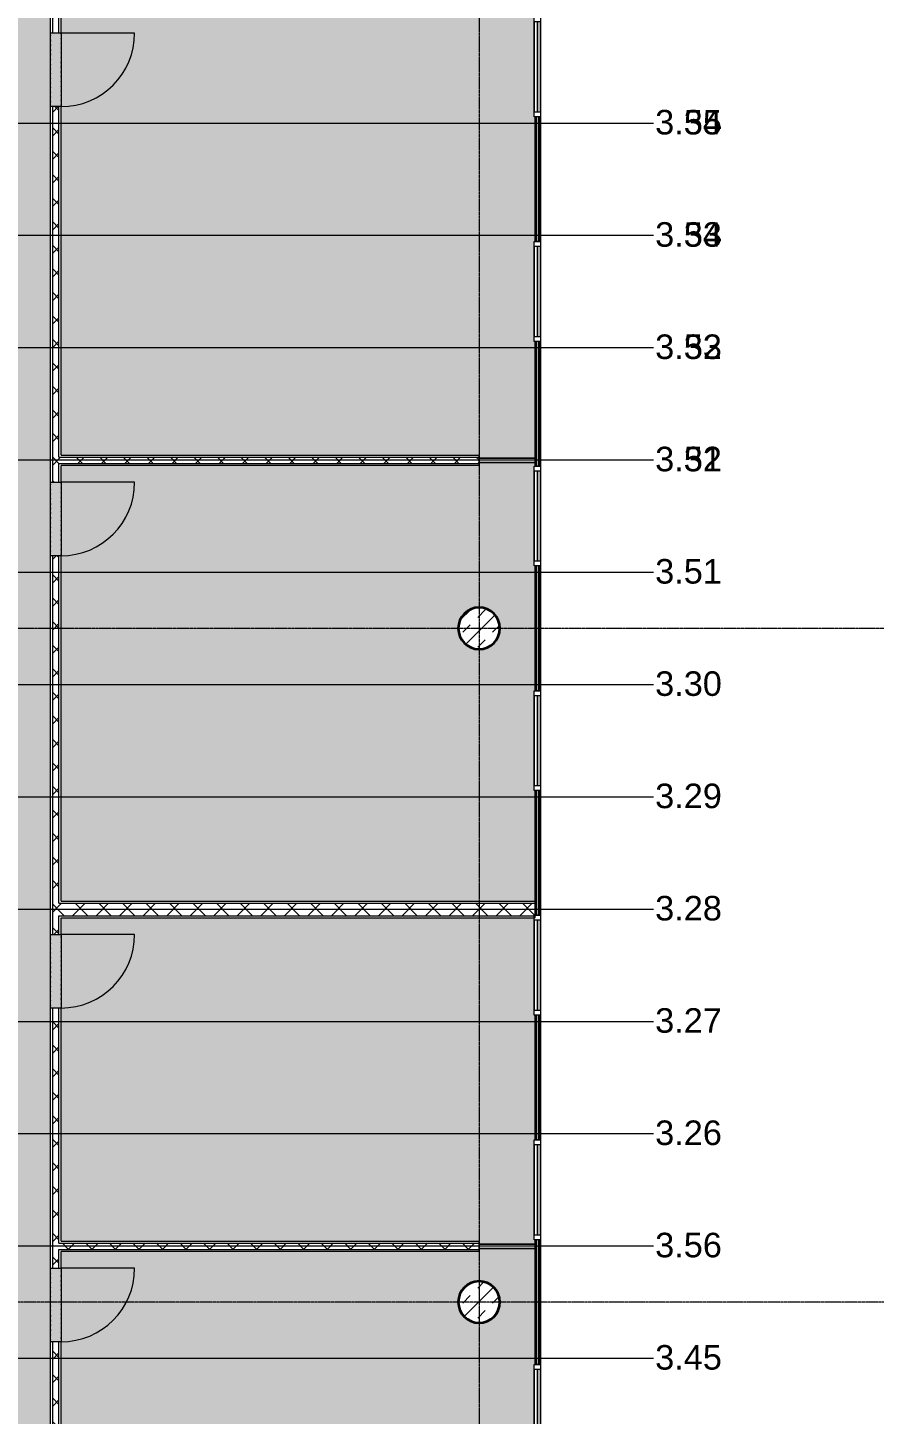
# Model space of a CAD drawing. Header units: millimetres. Extents: x -309577 to 26510, y -302335 to 26695.
# Drawn here: x -288564 to -278389, y -265452 to -248782 of the extents above; entities that cross this region are included whole.
import ezdxf

# ---------------------------------------------------------------- set-up
doc = ezdxf.new("R2010")
doc.units = ezdxf.units.MM
doc.linetypes.add('Rasterlinie', pattern=[22.225, 12.7, -3.175, 3.175, -3.175])
doc.linetypes.add('Über Schnittebene 1', pattern=[1, 0, -1])
for name, color, linetype, lineweight in [('A-DOOR', 1, 'Continuous', 9), ('A-FLOR-OTLN', 6, 'Continuous', 9), ('A-FLOR-PATT', 8, 'Continuous', 9), ('A-GLAZ', 6, 'Continuous', 9), ('A-GLAZ-FRAM', 6, 'Continuous', 9), ('A-GLAZ-GLAS', 6, 'Continuous', 9), ('A-WALL', 2, 'Continuous', 9), ('A-WALL-PATT', 2, 'Continuous', 35), ('S-COLS', 6, 'Continuous', 9), ('S-GRID', 1, 'Continuous', 9)]:
    doc.layers.add(name, color=color, linetype=linetype, lineweight=lineweight)
pattern_1 = [(180, (0, 0), (-6e-14, -500), [])]
pattern_2 = [(270, (-289168.69, -258096.74), (100, 6e-15), []), (0, (-289168.69, -258096.74), (200, 200), [100, -700]), (0, (-289068.69, -258496.74), (200, 200), [100, -700])]
pattern_3 = [(45, (0, 0), (-141.42136, 141.42136), []), (135, (0, 0), (-141.42136, -141.42136), [])]

# ---------------------------------------------------------------- blocks, each defined once
blk = doc.blocks.new('STB Stütze - rund - STB d_50-257592-Ebene 2')
at = {"layer": 'S-COLS'}
for start, end in [(0, 180), (180, 360)]:
    blk.add_arc((0, 0), 250, start, end, dxfattribs=at)
blk = doc.blocks.new('Drehflügel 1-flg - Stahlzarge1 - 88_5 x 2_26 2-250429-Ebene 2')
at = {"layer": 'A-DOOR'}
blk.add_line((442, -962), (442, -77), dxfattribs=at)
blk.add_arc((442, -77), 885, 180, 270, dxfattribs=at)
blk = doc.blocks.new('Systemelement - Metallpanel-250483-Ebene 2')
at = {"layer": 'A-GLAZ'}
h = blk.add_hatch(dxfattribs=at)
h.set_pattern_fill('FP_3', color=256, style=0, pattern_type=2)
h.set_pattern_definition(pattern_1)
h.paths.add_polyline_path([(750, -15), (-750, -15), (-750, -25), (750, -25)], flags=0)
h.paths.add_polyline_path([(750, 15), (750, 25), (-750, 25), (-750, 15), (208, 15)], flags=0)
for p, q in [((-750, 25), (750, 25)), ((-695, -25), (-750, -25)), ((750, -25), (-645, -25))]:
    blk.add_line(p, q, dxfattribs=at)
blk = doc.blocks.new('Systemelement - Metallpanel-V8-Ebene 2')
at = {"layer": 'A-GLAZ'}
h = blk.add_hatch(dxfattribs=at)
h.set_pattern_fill('FP_3', color=256, style=0, pattern_type=2)
h.set_pattern_definition(pattern_1)
h.paths.add_polyline_path([(750, 25), (-750, 25), (-750, 15), (750, 15)], flags=0)
h.paths.add_polyline_path([(750, -15), (-750, -15), (-750, -25), (750, -25)], flags=0)
for p, q in [((-750, 25), (750, 25)), ((750, -25), (-750, -25))]:
    blk.add_line(p, q, dxfattribs=at)
blk = doc.blocks.new('Systemelement - Metallpanel-V9-Ebene 2')
at = {"layer": 'A-GLAZ'}
h = blk.add_hatch(dxfattribs=at)
h.set_pattern_fill('FP_3', color=256, style=0, pattern_type=2)
h.set_pattern_definition(pattern_1)
h.paths.add_polyline_path([(750, 25), (-750, 25), (-750, 15), (750, 15)], flags=0)
h.paths.add_polyline_path([(750, -15), (-750, -15), (-750, -25), (750, -25)], flags=0)
for p, q in [((-750, 25), (750, 25)), ((580, -25), (-750, -25))]:
    blk.add_line(p, q, dxfattribs=at)
blk = doc.blocks.new('Systemelement - Metallpanel-V10-Ebene 2')
at = {"layer": 'A-GLAZ'}
h = blk.add_hatch(dxfattribs=at)
h.set_pattern_fill('FP_3', color=256, style=0, pattern_type=2)
h.set_pattern_definition(pattern_1)
h.paths.add_polyline_path([(750, 25), (-750, 25), (-750, 15), (750, 15)], flags=0)
h.paths.add_polyline_path([(750, -15), (-750, -15), (-750, -25), (750, -25)], flags=0)
for p, q in [((-750, 25), (750, 25)), ((655, -25), (-750, -25)), ((750, -25), (705, -25))]:
    blk.add_line(p, q, dxfattribs=at)
blk = doc.blocks.new('Fensterelement 1-flg - Standard-250493-Ebene 2')
at = {"layer": 'A-GLAZ-FRAM'}
for p, q in [((-600, -40), (-600, 40)), ((-600, 40), (600, 40)), ((600, 40), (600, -40)), ((600, -40), (-600, -40))]:
    blk.add_line(p, q, dxfattribs=at)
at = {"layer": 'A-GLAZ-GLAS'}
blk.add_line((-540, 0), (540, 0), dxfattribs=at)
blk = doc.blocks.new('Systemelement - Verglasung-250494-Ebene 2')
at = {"layer": 'A-GLAZ'}
for p, q in [((-750, 15), (750, 15)), ((-750, 15), (-750, -15)), ((750, 15), (750, -15)), ((750, -15), (-750, -15))]:
    blk.add_line(p, q, dxfattribs=at)
blk = doc.blocks.new('Fensterelement 1-flg - Standard-V13-Ebene 2')
at = {"layer": 'A-GLAZ-FRAM'}
for p, q in [((-600, -40), (-600, 40)), ((-600, 40), (570, 40)), ((600, 25), (600, -40)), ((600, -40), (-600, -40))]:
    blk.add_line(p, q, dxfattribs=at)
at = {"layer": 'A-GLAZ-GLAS'}
blk.add_line((-540, 0), (540, 0), dxfattribs=at)
blk = doc.blocks.new('Systemelement - Holzverschalung-250436-Ebene 2')
at = {"layer": 'A-GLAZ'}
for p, q in [((-337.5, 25), (337.5, 25)), ((-337.5, 25), (-337.5, -25)), ((337.5, 25), (337.5, -25)), ((337.5, -25), (-337.5, -25))]:
    blk.add_line(p, q, dxfattribs=at)
blk = doc.blocks.new('Systemelement - Metallpanel-V37-Ebene 2')
at = {"layer": 'A-GLAZ'}
h = blk.add_hatch(dxfattribs=at)
h.set_pattern_fill('FP_1', color=256, style=0, pattern_type=2)
h.set_pattern_definition(pattern_1)
h.paths.add_polyline_path([(750, 25), (-750, 25), (-750, 15), (750, 15)], flags=0)
h.paths.add_polyline_path([(750, -15), (-750, -15), (-750, -25), (750, -25)], flags=0)
for p, q in [((-750, 25), (750, 25)), ((750, -25), (-750, -25))]:
    blk.add_line(p, q, dxfattribs=at)
blk = doc.blocks.new('Systemelement - Metallpanel-V36-Ebene 2')
at = {"layer": 'A-GLAZ'}
h = blk.add_hatch(dxfattribs=at)
h.set_pattern_fill('FP_1', color=256, style=0, pattern_type=2)
h.set_pattern_definition(pattern_1)
h.paths.add_polyline_path([(750, -15), (-750, -15), (-750, -25), (750, -25)], flags=0)
h.paths.add_polyline_path([(750, 15), (750, 25), (-750, 25), (-750, 15), (-597, 15)], flags=0)
for p, q in [((-750, 25), (750, 25)), ((655, -25), (-750, -25)), ((750, -25), (705, -25))]:
    blk.add_line(p, q, dxfattribs=at)
blk = doc.blocks.new('Systemelement - Metallpanel-V38-Ebene 2')
at = {"layer": 'A-GLAZ'}
h = blk.add_hatch(dxfattribs=at)
h.set_pattern_fill('FP_1', color=256, style=0, pattern_type=2)
h.set_pattern_definition(pattern_1)
h.paths.add_polyline_path([(750, 25), (-750, 25), (-750, 15), (750, 15)], flags=0)
h.paths.add_polyline_path([(750, -15), (-750, -15), (-750, -25), (750, -25)], flags=0)
for p, q in [((-750, 25), (750, 25)), ((580, -25), (-750, -25))]:
    blk.add_line(p, q, dxfattribs=at)
blk = doc.blocks.new('Systemelement - Metallpanel-250489-Ebene 2')
at = {"layer": 'A-GLAZ'}
h = blk.add_hatch(dxfattribs=at)
h.set_pattern_fill('FP_1', color=256, style=0, pattern_type=2)
h.set_pattern_definition(pattern_1)
h.paths.add_polyline_path([(750, -15), (-750, -15), (-750, -25), (750, -25)], flags=0)
h.paths.add_polyline_path([(750, 25), (-750, 25), (-750, 15), (750, 15)], flags=0)
for p, q in [((-750, 25), (750, 25)), ((-695, -25), (-750, -25)), ((750, -25), (-645, -25))]:
    blk.add_line(p, q, dxfattribs=at)
blk = doc.blocks.new('Fensterelement 1-flg - Standard-250499-Ebene 2')
at = {"layer": 'A-GLAZ-FRAM'}
for p, q in [((-600, -40), (-600, 40)), ((-600, 40), (-540, 40)), ((-540, 40), (-540, -40)), ((540, 40), (-540, 40)), ((540, -40), (540, 40)), ((540, 40), (600, 40)), ((600, 40), (600, -40)), ((-540, -40), (-600, -40)), ((-540, -40), (540, -40)), ((600, -40), (540, -40))]:
    blk.add_line(p, q, dxfattribs=at)
at = {"layer": 'A-GLAZ-GLAS'}
blk.add_line((-540, 0), (540, 0), dxfattribs=at)
blk = doc.blocks.new('Systemelement - Verglasung-V41-Ebene 2')
at = {"layer": 'A-GLAZ'}
for p, q in [((750, 15), (-750, 15)), ((-750, -15), (750, -15))]:
    blk.add_line(p, q, dxfattribs=at)
blk = doc.blocks.new('STB Stütze - rund - STB d_50-V53-Ebene 2')
at = {"layer": 'S-COLS'}
h = blk.add_hatch(dxfattribs=at)
h.set_pattern_fill('FP_68', color=256, style=0, pattern_type=2)
h.set_pattern_definition([(45, (283138.7, 256002.99), (-179.60512, 179.60512), []), (45, (283318.3, 256002.99), (-179.60512, 179.60512), [127, -127])])
h.paths.add_polyline_path([(0, -250), (56, -244), (108, -225), (156, -195), (195, -156), (225, -108), (244, -56), (250, 0), (244, 56), (225, 108), (195, 156), (156, 195), (108, 225), (56, 244), (0, 250), (-56, 244), (-108, 225), (-157, 194), (-195, 156), (-225, 108), (-244, 56), (-250, 0), (-244, -56), (-225, -108), (-195, -156), (-156, -195), (-108, -225), (-56, -244)], flags=0)
at = {"layer": 'S-COLS', "lineweight": 35}
for start, end in [(360, 180), (180, 360)]:
    blk.add_arc((0, 0), 250, start, end, dxfattribs=at)
blk = doc.blocks.new('STB Stütze - rund - STB d_50-V55-Ebene 2')
at = {"layer": 'S-COLS'}
h = blk.add_hatch(dxfattribs=at)
h.set_pattern_fill('FP_70', color=256, style=0, pattern_type=2)
h.set_pattern_definition([(45, (283138.7, 264102.99), (-179.60512, 179.60512), []), (45, (283318.3, 264102.99), (-179.60512, 179.60512), [127, -127])])
h.paths.add_polyline_path([(0, -250), (56, -244), (108, -225), (156, -195), (195, -156), (225, -108), (244, -56), (250, 0), (244, 56), (225, 108), (195, 156), (156, 195), (108, 225), (56, 244), (0, 250), (-56, 244), (-108, 225), (-156, 195), (-195, 156), (-225, 108), (-244, 56), (-250, 0), (-244, -56), (-225, -108), (-195, -156), (-156, -195), (-108, -225), (-56, -244)], flags=0)
at = {"layer": 'S-COLS', "lineweight": 35}
for start, end in [(360, 180), (180, 360)]:
    blk.add_arc((0, 0), 250, start, end, dxfattribs=at)
blk = doc.blocks.new('Drehflügel 1-flg - Stahlzarge1 - 88_5 x 2_26 2-V59-Ebene 2')
at = {"layer": 'A-DOOR', "linetype": 'Über Schnittebene 1'}
for p, q in [((442, 48), (-443, 48)), ((-443, -77), (442, -77))]:
    blk.add_line(p, q, dxfattribs=at)
at = {"layer": 'A-DOOR'}
blk.add_line((442, -962), (442, -77), dxfattribs=at)
blk.add_arc((442, -77), 885, 180, 270, dxfattribs=at)
blk = doc.blocks.new('Systemelement - Holzverschalung-V60-Ebene 2')
at = {"layer": 'A-GLAZ'}
for p, q in [((337.5, 25), (-337.5, 25)), ((-337.5, 25), (-337.5, -25)), ((337.5, -25), (337.5, 25)), ((-337.5, -25), (337.5, -25))]:
    blk.add_line(p, q, dxfattribs=at)

msp = doc.modelspace()

# ---------------------------------------------------------------- hatches: boundary and pattern name
at = {"layer": 'A-FLOR-PATT'}
h = msp.add_hatch(dxfattribs=at)
h.set_pattern_fill('FP_5', color=256, style=0, pattern_type=2)
h.set_pattern_definition(pattern_2)
h.paths.add_polyline_path([(-289430, -278983), (-285844, -278983), (-285844, -277583), (-288289, -277583), (-288289, -240678), (-290089, -240678), (-290089, -277583), (-292534, -277583), (-292534, -278983), (-290064, -278983)], flags=0)
h.paths.add_polyline_path([(-283642, -275520), (-282464, -275520), (-282464, -274153), (-282479, -274153), (-282479, -272953), (-282464, -272953), (-282464, -271558), (-283139, -271558), (-283139, -271595), (-288164, -271595), (-288164, -275520), (-286536, -275520)], flags=0)
h.paths.add_polyline_path([(-292323, -275520), (-290214, -275520), (-290214, -272322), (-290239, -272370), (-290277, -272415), (-290322, -272452), (-290374, -272480), (-290430, -272497), (-290489, -272503), (-290547, -272497), (-290603, -272480), (-290655, -272452), (-290701, -272415), (-290738, -272370), (-290766, -272318), (-290783, -272262), (-290789, -272203), (-290783, -272144), (-290766, -272088), (-290738, -272036), (-290701, -271991), (-290655, -271954), (-290603, -271926), (-290547, -271909), (-290489, -271903), (-290430, -271909), (-290374, -271926), (-290322, -271954), (-290277, -271991), (-290239, -272036), (-290214, -272084), (-290214, -270245), (-295239, -270245), (-295239, -270208), (-295914, -270208), (-295914, -270253), (-295899, -270253), (-295899, -271453), (-295914, -271453), (-295914, -272953), (-295899, -272953), (-295899, -274153), (-295914, -274153), (-295914, -275520), (-295217, -275520)], flags=0)
h.paths.add_polyline_path([(-295239, -272453), (-295294, -272447), (-295347, -272428), (-295395, -272398), (-295434, -272359), (-295464, -272311), (-295482, -272259), (-295489, -272203), (-295482, -272147), (-295464, -272095), (-295434, -272047), (-295395, -272008), (-295347, -271978), (-295294, -271959), (-295239, -271953), (-295183, -271959), (-295130, -271978), (-295083, -272008), (-295043, -272047), (-295013, -272095), (-294995, -272147), (-294989, -272203), (-294995, -272259), (-295013, -272311), (-295043, -272359), (-295083, -272398), (-295130, -272428), (-295183, -272447), (-295217, -272451)], flags=0)
h.paths.add_polyline_path([(-283139, -272453), (-283194, -272447), (-283247, -272428), (-283295, -272398), (-283334, -272359), (-283364, -272311), (-283382, -272259), (-283389, -272203), (-283382, -272147), (-283364, -272095), (-283334, -272047), (-283295, -272008), (-283247, -271978), (-283194, -271959), (-283139, -271953), (-283083, -271959), (-283030, -271978), (-282983, -272008), (-282943, -272047), (-282913, -272095), (-282895, -272147), (-282889, -272203), (-282895, -272259), (-282913, -272311), (-282943, -272359), (-282983, -272398), (-283030, -272428), (-283083, -272447)], flags=0)
h.paths.add_polyline_path([(-282479, -271508), (-282464, -271508), (-282464, -271453), (-282479, -271453), (-282479, -270253), (-282464, -270253), (-282464, -268753), (-282479, -268753), (-282479, -267553), (-282464, -267553), (-282464, -267508), (-283139, -267508), (-283139, -267545), (-288164, -267545), (-288164, -271470), (-283139, -271470), (-283139, -271508)], flags=0)
h.paths.add_polyline_path([(-295239, -270158), (-295239, -270120), (-290214, -270120), (-290214, -264845), (-295239, -264845), (-295239, -264808), (-295914, -264808), (-295914, -264853), (-295899, -264853), (-295899, -266053), (-295914, -266053), (-295914, -267553), (-295899, -267553), (-295899, -268753), (-295914, -268753), (-295914, -270158), (-295899, -270158)], flags=0)
h.paths.add_polyline_path([(-282464, -267458), (-282464, -266053), (-282479, -266053), (-282479, -264853), (-282464, -264853), (-282464, -263458), (-283139, -263458), (-283139, -263495), (-288164, -263495), (-288164, -267420), (-283139, -267420), (-283139, -267458)], flags=0)
h.paths.add_polyline_path([(-295239, -264758), (-295239, -264720), (-290214, -264720), (-290214, -264222), (-290239, -264270), (-290277, -264315), (-290322, -264352), (-290374, -264380), (-290430, -264397), (-290489, -264403), (-290547, -264397), (-290603, -264380), (-290655, -264352), (-290704, -264311), (-290738, -264270), (-290766, -264218), (-290783, -264162), (-290788, -264098), (-290783, -264044), (-290766, -263988), (-290738, -263936), (-290701, -263891), (-290655, -263854), (-290603, -263826), (-290547, -263809), (-290489, -263803), (-290430, -263809), (-290374, -263826), (-290322, -263854), (-290277, -263891), (-290239, -263936), (-290214, -263984), (-290214, -259483), (-295899, -259483), (-295899, -260653), (-295914, -260653), (-295914, -262153), (-295899, -262153), (-295899, -263353), (-295914, -263353), (-295914, -264758), (-295899, -264758)], flags=0)
h.paths.add_polyline_path([(-283139, -264353), (-283194, -264347), (-283247, -264328), (-283295, -264298), (-283334, -264259), (-283364, -264211), (-283382, -264159), (-283389, -264103), (-283382, -264047), (-283364, -263995), (-283334, -263947), (-283295, -263908), (-283247, -263878), (-283194, -263859), (-283139, -263853), (-283083, -263859), (-283030, -263878), (-282983, -263908), (-282943, -263947), (-282913, -263995), (-282895, -264047), (-282889, -264103), (-282895, -264159), (-282913, -264211), (-282943, -264259), (-282983, -264298), (-283030, -264328), (-283083, -264347)], flags=0)
h.paths.add_polyline_path([(-295239, -264353), (-295294, -264347), (-295347, -264328), (-295395, -264298), (-295434, -264259), (-295464, -264211), (-295482, -264159), (-295489, -264103), (-295482, -264047), (-295464, -263995), (-295434, -263947), (-295395, -263908), (-295347, -263878), (-295294, -263859), (-295239, -263853), (-295183, -263859), (-295130, -263878), (-295083, -263908), (-295043, -263947), (-295013, -263995), (-294995, -264047), (-294989, -264103), (-294995, -264159), (-295013, -264211), (-295043, -264259), (-295083, -264298), (-295130, -264328), (-295183, -264347), (-295217, -264351)], flags=0)
h.paths.add_polyline_path([(-283139, -263408), (-282464, -263408), (-282464, -263353), (-282479, -263353), (-282479, -262153), (-282464, -262153), (-282464, -260653), (-282479, -260653), (-282479, -259483), (-288164, -259483), (-288164, -263370), (-283139, -263370)], flags=0)
h.paths.add_polyline_path([(-282464, -259283), (-282464, -257953), (-282479, -257953), (-282479, -256753), (-282464, -256753), (-282464, -255253), (-282479, -255253), (-282479, -254053), (-282464, -254053), (-282464, -254008), (-283139, -254008), (-283139, -254045), (-288164, -254045), (-288164, -259283), (-282479, -259283)], flags=0)
h.paths.add_polyline_path([(-292323, -259283), (-290214, -259283), (-290214, -256122), (-290239, -256170), (-290277, -256215), (-290322, -256252), (-290374, -256280), (-290430, -256297), (-290489, -256303), (-290547, -256297), (-290603, -256280), (-290655, -256252), (-290701, -256215), (-290738, -256170), (-290766, -256118), (-290783, -256062), (-290789, -256003), (-290783, -255944), (-290766, -255888), (-290738, -255836), (-290701, -255791), (-290655, -255754), (-290603, -255726), (-290547, -255709), (-290489, -255703), (-290430, -255709), (-290374, -255726), (-290322, -255754), (-290277, -255791), (-290239, -255836), (-290214, -255884), (-290214, -254045), (-295239, -254045), (-295239, -254008), (-295914, -254008), (-295914, -254053), (-295899, -254053), (-295899, -255253), (-295914, -255253), (-295914, -256753), (-295899, -256753), (-295899, -257953), (-295914, -257953), (-295914, -259283), (-292803, -259283)], flags=0)
h.paths.add_polyline_path([(-283139, -256253), (-283194, -256247), (-283247, -256228), (-283295, -256198), (-283334, -256159), (-283364, -256111), (-283382, -256059), (-283389, -256003), (-283382, -255947), (-283364, -255895), (-283334, -255847), (-283295, -255808), (-283247, -255778), (-283194, -255759), (-283139, -255753), (-283083, -255759), (-283030, -255778), (-282982, -255809), (-282943, -255847), (-282913, -255895), (-282895, -255947), (-282889, -256003), (-282895, -256059), (-282913, -256111), (-282943, -256159), (-282983, -256198), (-283030, -256228), (-283083, -256247)], flags=0)
h.paths.add_polyline_path([(-295239, -256253), (-295294, -256247), (-295347, -256228), (-295395, -256198), (-295434, -256159), (-295464, -256111), (-295482, -256059), (-295489, -256003), (-295482, -255947), (-295464, -255895), (-295434, -255847), (-295395, -255808), (-295347, -255778), (-295294, -255759), (-295239, -255753), (-295183, -255759), (-295130, -255778), (-295083, -255808), (-295043, -255847), (-295013, -255895), (-294995, -255947), (-294989, -256003), (-294995, -256059), (-295013, -256111), (-295043, -256159), (-295083, -256198), (-295130, -256228), (-295183, -256247), (-295217, -256251)], flags=0)
h.paths.add_polyline_path([(-282464, -253958), (-282464, -252553), (-282479, -252553), (-282479, -251353), (-282464, -251353), (-282464, -249853), (-282479, -249853), (-282479, -248653), (-282464, -248653), (-282464, -248608), (-283139, -248608), (-283139, -248645), (-288164, -248645), (-288164, -253920), (-283139, -253920), (-283139, -253958)], flags=0)
h.paths.add_polyline_path([(-295239, -253958), (-295239, -253920), (-290214, -253920), (-290214, -248645), (-295239, -248645), (-295239, -248608), (-295914, -248608), (-295914, -248653), (-295899, -248653), (-295899, -249853), (-295914, -249853), (-295914, -251353), (-295899, -251353), (-295899, -252553), (-295914, -252553), (-295914, -253958), (-295899, -253958)], flags=0)
h.paths.add_polyline_path([(-295482, -248558), (-295239, -248558), (-295239, -248520), (-290214, -248520), (-290214, -248022), (-290239, -248070), (-290277, -248115), (-290322, -248152), (-290374, -248180), (-290430, -248197), (-290489, -248203), (-290547, -248197), (-290603, -248180), (-290655, -248152), (-290701, -248115), (-290738, -248070), (-290766, -248018), (-290783, -247962), (-290789, -247903), (-290783, -247844), (-290766, -247788), (-290738, -247736), (-290701, -247691), (-290655, -247654), (-290603, -247626), (-290547, -247609), (-290489, -247603), (-290430, -247609), (-290374, -247626), (-290322, -247654), (-290277, -247691), (-290239, -247736), (-290214, -247784), (-290214, -244595), (-295239, -244595), (-295239, -244558), (-295914, -244558), (-295914, -245953), (-295899, -245953), (-295899, -247153), (-295914, -247153), (-295914, -248558), (-295899, -248558)], flags=0)
h.paths.add_polyline_path([(-282464, -248558), (-282464, -247153), (-282479, -247153), (-282479, -245953), (-282464, -245953), (-282464, -244558), (-283139, -244558), (-283139, -244595), (-288164, -244595), (-288164, -248520), (-283139, -248520), (-283139, -248558)], flags=0)
h.paths.add_polyline_path([(-283139, -248153), (-283194, -248147), (-283247, -248128), (-283295, -248098), (-283334, -248059), (-283364, -248011), (-283382, -247959), (-283389, -247903), (-283382, -247847), (-283364, -247795), (-283334, -247747), (-283295, -247708), (-283247, -247678), (-283194, -247659), (-283139, -247653), (-283083, -247659), (-283030, -247678), (-282983, -247708), (-282943, -247747), (-282913, -247795), (-282895, -247847), (-282889, -247903), (-282895, -247959), (-282913, -248011), (-282943, -248059), (-282983, -248098), (-283030, -248128), (-283083, -248147)], flags=0)
h.paths.add_polyline_path([(-295239, -248153), (-295294, -248147), (-295347, -248128), (-295395, -248098), (-295434, -248059), (-295464, -248011), (-295482, -247959), (-295489, -247903), (-295482, -247847), (-295464, -247795), (-295434, -247747), (-295395, -247708), (-295347, -247678), (-295294, -247659), (-295239, -247653), (-295183, -247659), (-295130, -247678), (-295083, -247708), (-295043, -247747), (-295013, -247795), (-294995, -247847), (-294989, -247903), (-294995, -247959), (-295013, -248011), (-295043, -248059), (-295083, -248098), (-295130, -248128), (-295183, -248147), (-295217, -248151)], flags=0)
h.paths.add_polyline_path([(-283139, -244508), (-282464, -244508), (-282464, -244453), (-282479, -244453), (-282479, -243253), (-282464, -243253), (-282464, -241753), (-282479, -241753), (-282479, -240673), (-288089, -240673), (-288089, -241483), (-288164, -241483), (-288164, -244470), (-283139, -244470)], flags=0)
h.paths.add_polyline_path([(-295239, -244508), (-295239, -244470), (-290214, -244470), (-290214, -241483), (-290289, -241483), (-290289, -240673), (-295899, -240673), (-295899, -241753), (-295914, -241753), (-295914, -243253), (-295899, -243253), (-295899, -244453), (-295914, -244453), (-295914, -244508), (-295273, -244508)], flags=0)
h = msp.add_hatch(dxfattribs=at)
h.set_pattern_fill('FP_5', color=256, style=0, pattern_type=2)
h.set_pattern_definition(pattern_2)
h.paths.add_polyline_path([(-289430, -278983), (-285844, -278983), (-285844, -277583), (-288289, -277583), (-288289, -272680), (-288164, -272680), (-288164, -275520), (-282464, -275520), (-282464, -274153), (-282479, -274153), (-282479, -272953), (-282464, -272953), (-282464, -271558), (-283139, -271558), (-283139, -271595), (-288164, -271595), (-288164, -271795), (-288289, -271795), (-288289, -268630), (-288164, -268630), (-288164, -271470), (-283139, -271470), (-283139, -271508), (-282464, -271508), (-282464, -271453), (-282479, -271453), (-282479, -270253), (-282464, -270253), (-282464, -268753), (-282479, -268753), (-282479, -267553), (-282464, -267553), (-282464, -267508), (-283139, -267508), (-283139, -267545), (-288164, -267545), (-288164, -267745), (-288289, -267745), (-288289, -264580), (-288164, -264580), (-288164, -267420), (-283139, -267420), (-283139, -267458), (-282464, -267458), (-282464, -266053), (-282479, -266053), (-282479, -264853), (-282464, -264853), (-282464, -263458), (-283139, -263458), (-283139, -263495), (-288164, -263495), (-288164, -263695), (-288289, -263695), (-288289, -260568), (-288164, -260568), (-288164, -263370), (-283139, -263370), (-283139, -263408), (-282464, -263408), (-282464, -263353), (-282479, -263353), (-282479, -262153), (-282464, -262153), (-282464, -260653), (-282479, -260653), (-282479, -259483), (-288164, -259483), (-288164, -259683), (-288289, -259683), (-288289, -255130), (-288164, -255130), (-288164, -259283), (-282464, -259283), (-282464, -257953), (-282479, -257953), (-282479, -256753), (-282464, -256753), (-282464, -255253), (-282479, -255253), (-282479, -254053), (-282464, -254053), (-282464, -254008), (-283139, -254008), (-283139, -254045), (-288164, -254045), (-288164, -254245), (-288289, -254245), (-288289, -249730), (-288164, -249730), (-288164, -253920), (-283139, -253920), (-283139, -253958), (-282464, -253958), (-282464, -252553), (-282479, -252553), (-282479, -251353), (-282464, -251353), (-282464, -249853), (-282479, -249853), (-282479, -248653), (-282464, -248653), (-282464, -248608), (-283139, -248608), (-283139, -248645), (-288164, -248645), (-288164, -248845), (-288289, -248845), (-288289, -245680), (-288164, -245680), (-288164, -248520), (-283139, -248520), (-283139, -248558), (-282464, -248558), (-282464, -247153), (-282479, -247153), (-282479, -245953), (-282464, -245953), (-282464, -244558), (-283139, -244558), (-283139, -244595), (-288164, -244595), (-288164, -244795), (-288289, -244795), (-288289, -244270), (-288164, -244270), (-288164, -244470), (-283139, -244470), (-283139, -244508), (-282464, -244508), (-282464, -244453), (-282479, -244453), (-282479, -243253), (-282464, -243253), (-282464, -241753), (-282479, -241753), (-282479, -240673), (-288089, -240673), (-288089, -241483), (-288164, -241483), (-288164, -243385), (-288289, -243385), (-288289, -240678), (-288489, -240678), (-288489, -240673), (-289889, -240673), (-289889, -240678), (-290089, -240678), (-290089, -243385), (-290214, -243385), (-290214, -241483), (-290289, -241483), (-290289, -240673), (-295899, -240673), (-295899, -241753), (-295914, -241753), (-295914, -243253), (-295899, -243253), (-295899, -244453), (-295914, -244453), (-295914, -244508), (-295239, -244508), (-295239, -244470), (-290214, -244470), (-290214, -244270), (-290089, -244270), (-290089, -244795), (-290214, -244795), (-290214, -244595), (-295239, -244595), (-295239, -244558), (-295914, -244558), (-295914, -245953), (-295899, -245953), (-295899, -247153), (-295914, -247153), (-295914, -248558), (-295239, -248558), (-295239, -248520), (-290214, -248520), (-290214, -248022), (-290239, -248070), (-290277, -248115), (-290322, -248152), (-290374, -248180), (-290430, -248197), (-290489, -248203), (-290547, -248197), (-290603, -248180), (-290655, -248152), (-290701, -248115), (-290738, -248070), (-290766, -248018), (-290783, -247962), (-290789, -247903), (-290783, -247844), (-290766, -247788), (-290738, -247736), (-290701, -247691), (-290655, -247654), (-290603, -247626), (-290547, -247609), (-290489, -247603), (-290430, -247609), (-290374, -247626), (-290322, -247654), (-290277, -247691), (-290239, -247736), (-290214, -247784), (-290214, -245680), (-290089, -245680), (-290089, -248845), (-290214, -248845), (-290214, -248645), (-295239, -248645), (-295239, -248608), (-295914, -248608), (-295914, -248653), (-295899, -248653), (-295899, -249853), (-295914, -249853), (-295914, -251353), (-295899, -251353), (-295899, -252553), (-295914, -252553), (-295914, -253958), (-295239, -253958), (-295239, -253920), (-290214, -253920), (-290214, -249730), (-290089, -249730), (-290089, -254245), (-290214, -254245), (-290214, -254045), (-295239, -254045), (-295239, -254008), (-295914, -254008), (-295914, -254053), (-295899, -254053), (-295899, -255253), (-295914, -255253), (-295914, -256753), (-295899, -256753), (-295899, -257953), (-295914, -257953), (-295914, -259283), (-290214, -259283), (-290214, -256122), (-290239, -256170), (-290277, -256215), (-290322, -256252), (-290374, -256280), (-290430, -256297), (-290489, -256303), (-290547, -256297), (-290603, -256280), (-290655, -256252), (-290701, -256215), (-290738, -256170), (-290766, -256118), (-290783, -256062), (-290789, -256003), (-290783, -255944), (-290766, -255888), (-290738, -255836), (-290701, -255791), (-290655, -255754), (-290603, -255726), (-290547, -255709), (-290489, -255703), (-290430, -255709), (-290374, -255726), (-290322, -255754), (-290277, -255791), (-290239, -255836), (-290214, -255884), (-290214, -255130), (-290089, -255130), (-290089, -259683), (-290214, -259683), (-290214, -259483), (-295899, -259483), (-295899, -260653), (-295914, -260653), (-295914, -262153), (-295899, -262153), (-295899, -263353), (-295914, -263353), (-295914, -264758), (-295239, -264758), (-295239, -264720), (-290214, -264720), (-290214, -264222), (-290239, -264270), (-290277, -264315), (-290322, -264352), (-290374, -264380), (-290430, -264397), (-290489, -264403), (-290547, -264397), (-290603, -264380), (-290655, -264352), (-290704, -264311), (-290738, -264270), (-290766, -264218), (-290783, -264162), (-290788, -264098), (-290783, -264044), (-290766, -263988), (-290738, -263936), (-290701, -263891), (-290655, -263854), (-290603, -263826), (-290547, -263809), (-290489, -263803), (-290430, -263809), (-290374, -263826), (-290322, -263854), (-290277, -263891), (-290239, -263936), (-290214, -263984), (-290214, -260568), (-290089, -260568), (-290089, -265045), (-290214, -265045), (-290214, -264845), (-295239, -264845), (-295239, -264808), (-295914, -264808), (-295914, -264853), (-295899, -264853), (-295899, -266053), (-295914, -266053), (-295914, -267553), (-295899, -267553), (-295899, -268753), (-295914, -268753), (-295914, -270158), (-295239, -270158), (-295239, -270120), (-290214, -270120), (-290214, -265930), (-290089, -265930), (-290089, -270445), (-290214, -270445), (-290214, -270245), (-295239, -270245), (-295239, -270208), (-295914, -270208), (-295914, -270253), (-295899, -270253), (-295899, -271453), (-295914, -271453), (-295914, -272953), (-295899, -272953), (-295899, -274153), (-295914, -274153), (-295914, -275520), (-290214, -275520), (-290214, -272322), (-290239, -272370), (-290277, -272415), (-290322, -272452), (-290374, -272480), (-290430, -272497), (-290489, -272503), (-290547, -272497), (-290603, -272480), (-290655, -272452), (-290701, -272415), (-290738, -272370), (-290766, -272318), (-290783, -272262), (-290789, -272203), (-290783, -272144), (-290766, -272088), (-290738, -272036), (-290701, -271991), (-290655, -271954), (-290603, -271926), (-290547, -271909), (-290489, -271903), (-290430, -271909), (-290374, -271926), (-290322, -271954), (-290277, -271991), (-290239, -272036), (-290214, -272084), (-290214, -271330), (-290089, -271330), (-290089, -277583), (-292534, -277583), (-292534, -278983), (-290064, -278983)], flags=0)
h.paths.add_polyline_path([(-295239, -272453), (-295294, -272447), (-295347, -272428), (-295395, -272398), (-295434, -272359), (-295464, -272311), (-295482, -272259), (-295489, -272203), (-295482, -272147), (-295464, -272095), (-295434, -272047), (-295395, -272008), (-295347, -271978), (-295294, -271959), (-295239, -271953), (-295183, -271959), (-295130, -271978), (-295083, -272008), (-295043, -272047), (-295013, -272095), (-294995, -272147), (-294989, -272203), (-294995, -272259), (-295013, -272311), (-295043, -272359), (-295083, -272398), (-295130, -272428), (-295183, -272447), (-295217, -272451)], flags=0)
h.paths.add_polyline_path([(-283139, -272453), (-283194, -272447), (-283247, -272428), (-283295, -272398), (-283334, -272359), (-283364, -272311), (-283382, -272259), (-283389, -272203), (-283382, -272147), (-283364, -272095), (-283334, -272047), (-283295, -272008), (-283247, -271978), (-283194, -271959), (-283139, -271953), (-283083, -271959), (-283030, -271978), (-282983, -272008), (-282943, -272047), (-282913, -272095), (-282895, -272147), (-282889, -272203), (-282895, -272259), (-282913, -272311), (-282943, -272359), (-282983, -272398), (-283030, -272428), (-283083, -272447)], flags=0)
h.paths.add_polyline_path([(-283139, -264353), (-283194, -264347), (-283247, -264328), (-283295, -264298), (-283334, -264259), (-283364, -264211), (-283382, -264159), (-283389, -264103), (-283382, -264047), (-283364, -263995), (-283334, -263947), (-283295, -263908), (-283247, -263878), (-283194, -263859), (-283139, -263853), (-283083, -263859), (-283030, -263878), (-282983, -263908), (-282943, -263947), (-282913, -263995), (-282895, -264047), (-282889, -264103), (-282895, -264159), (-282913, -264211), (-282943, -264259), (-282983, -264298), (-283030, -264328), (-283083, -264347)], flags=0)
h.paths.add_polyline_path([(-295239, -264353), (-295294, -264347), (-295347, -264328), (-295395, -264298), (-295434, -264259), (-295464, -264211), (-295482, -264159), (-295489, -264103), (-295482, -264047), (-295464, -263995), (-295434, -263947), (-295395, -263908), (-295347, -263878), (-295294, -263859), (-295239, -263853), (-295183, -263859), (-295130, -263878), (-295083, -263908), (-295043, -263947), (-295013, -263995), (-294995, -264047), (-294989, -264103), (-294995, -264159), (-295013, -264211), (-295043, -264259), (-295083, -264298), (-295130, -264328), (-295183, -264347), (-295217, -264351)], flags=0)
h.paths.add_polyline_path([(-283139, -256253), (-283194, -256247), (-283247, -256228), (-283295, -256198), (-283334, -256159), (-283364, -256111), (-283382, -256059), (-283389, -256003), (-283382, -255947), (-283364, -255895), (-283334, -255847), (-283295, -255808), (-283247, -255778), (-283194, -255759), (-283139, -255753), (-283083, -255759), (-283030, -255778), (-282982, -255809), (-282943, -255847), (-282913, -255895), (-282895, -255947), (-282889, -256003), (-282895, -256059), (-282913, -256111), (-282943, -256159), (-282983, -256198), (-283030, -256228), (-283083, -256247)], flags=0)
h.paths.add_polyline_path([(-295239, -256253), (-295294, -256247), (-295347, -256228), (-295395, -256198), (-295434, -256159), (-295464, -256111), (-295482, -256059), (-295489, -256003), (-295482, -255947), (-295464, -255895), (-295434, -255847), (-295395, -255808), (-295347, -255778), (-295294, -255759), (-295239, -255753), (-295183, -255759), (-295130, -255778), (-295083, -255808), (-295043, -255847), (-295013, -255895), (-294995, -255947), (-294989, -256003), (-294995, -256059), (-295013, -256111), (-295043, -256159), (-295083, -256198), (-295130, -256228), (-295183, -256247), (-295217, -256251)], flags=0)
h.paths.add_polyline_path([(-283139, -248153), (-283194, -248147), (-283247, -248128), (-283295, -248098), (-283334, -248059), (-283364, -248011), (-283382, -247959), (-283389, -247903), (-283382, -247847), (-283364, -247795), (-283334, -247747), (-283295, -247708), (-283247, -247678), (-283194, -247659), (-283139, -247653), (-283083, -247659), (-283030, -247678), (-282983, -247708), (-282943, -247747), (-282913, -247795), (-282895, -247847), (-282889, -247903), (-282895, -247959), (-282913, -248011), (-282943, -248059), (-282983, -248098), (-283030, -248128), (-283083, -248147)], flags=0)
h.paths.add_polyline_path([(-295239, -248153), (-295294, -248147), (-295347, -248128), (-295395, -248098), (-295434, -248059), (-295464, -248011), (-295482, -247959), (-295489, -247903), (-295482, -247847), (-295464, -247795), (-295434, -247747), (-295395, -247708), (-295347, -247678), (-295294, -247659), (-295239, -247653), (-295183, -247659), (-295130, -247678), (-295083, -247708), (-295043, -247747), (-295013, -247795), (-294995, -247847), (-294989, -247903), (-294995, -247959), (-295013, -248011), (-295043, -248059), (-295083, -248098), (-295130, -248128), (-295183, -248147), (-295217, -248151)], flags=0)
at = {"layer": 'A-WALL-PATT', "lineweight": 9}
h = msp.add_hatch(dxfattribs=at)
h.set_pattern_fill('FP_59', color=256, style=0, pattern_type=2)
h.set_pattern_definition(pattern_3)
h.paths.add_polyline_path([(-288189, -275520), (-288189, -272680), (-288264, -272680), (-288264, -275520)], flags=0)
h.paths.add_polyline_path([(-288189, -271795), (-288189, -268630), (-288264, -268630), (-288264, -271795)], flags=0)
h.paths.add_polyline_path([(-288264, -267745), (-288189, -267745), (-288189, -264580), (-288264, -264580), (-288264, -265728)], flags=0)
h.paths.add_polyline_path([(-288264, -263695), (-288189, -263695), (-288189, -260568), (-288264, -260568), (-288264, -262894)], flags=0)
h.paths.add_polyline_path([(-288264, -259683), (-288189, -259683), (-288189, -255130), (-288264, -255130), (-288264, -257226)], flags=0)
h.paths.add_polyline_path([(-288264, -254245), (-288189, -254245), (-288189, -249730), (-288264, -249730), (-288264, -251558)], flags=0)
h.paths.add_polyline_path([(-288264, -248845), (-288189, -248845), (-288189, -245680), (-288264, -245680), (-288264, -245889)], flags=0)
h.paths.add_polyline_path([(-288189, -244795), (-288189, -244270), (-288264, -244270), (-288264, -244795)], flags=0)
h.paths.add_polyline_path([(-288264, -243385), (-288189, -243385), (-288189, -241483), (-288264, -241483), (-288264, -243055)], flags=0)
h = msp.add_hatch(dxfattribs=at)
h.set_pattern_fill('FP_59', color=256, style=0, pattern_type=2)
h.set_pattern_definition(pattern_3)
h.paths.add_polyline_path([(-283139, -254020), (-283139, -253945), (-288189, -253945), (-288189, -254020), (-283642, -254020)], flags=0)
h = msp.add_hatch(dxfattribs=at)
h.set_pattern_fill('FP_59', color=256, style=0, pattern_type=2)
h.set_pattern_definition(pattern_3)
h.paths.add_polyline_path([(-288189, -259458), (-282479, -259458), (-282479, -259453), (-282464, -259453), (-282464, -259308), (-288189, -259308)], flags=0)
h = msp.add_hatch(dxfattribs=at)
h.set_pattern_fill('FP_59', color=256, style=0, pattern_type=2)
h.set_pattern_definition(pattern_3)
h.paths.add_polyline_path([(-288189, -263470), (-283139, -263470), (-283139, -263395), (-288189, -263395)], flags=0)

# ---------------------------------------------------------------- linework, layer by layer
at = {"layer": 'A-FLOR-OTLN'}
for p, q in [((-282399, -249853), (-282399, -251353)), ((-282399, -252553), (-282399, -254053)), ((-282399, -255253), (-282399, -256753)), ((-282399, -257953), (-282399, -259453)), ((-282399, -260653), (-282399, -262153)), ((-282399, -263353), (-282399, -264853))]:
    msp.add_line(p, q, dxfattribs=at)
at = {"layer": 'A-WALL'}
for p, q in [((-288289, -275520), (-288289, -243385)), ((-288264, -248845), (-288264, -245680)), ((-288189, -248845), (-288189, -248620)), ((-288164, -248845), (-288164, -249730)), ((-288264, -254245), (-288264, -249730)), ((-288189, -253945), (-288189, -249730)), ((-288189, -253945), (-283139, -253945)), ((-288189, -254020), (-283139, -254020)), ((-288189, -254245), (-288189, -254020)), ((-288164, -253920), (-283139, -253920)), ((-283139, -254045), (-288164, -254045)), ((-283139, -254045), (-283139, -253920)), ((-288164, -254245), (-288164, -255130)), ((-288264, -259683), (-288264, -255130)), ((-288189, -259308), (-288189, -255130)), ((-288189, -259308), (-282464, -259308)), ((-288164, -259283), (-282464, -259283)), ((-288189, -259683), (-288189, -259458)), ((-288189, -259458), (-282479, -259458)), ((-282464, -259483), (-282479, -259483)), ((-282464, -259483), (-282464, -259453)), ((-288164, -259683), (-288164, -260568)), ((-288264, -263695), (-288264, -260568)), ((-288189, -263395), (-288189, -260568)), ((-288164, -263370), (-283139, -263370)), ((-283139, -263495), (-283139, -263370)), ((-288189, -263395), (-283139, -263395)), ((-288189, -263470), (-283139, -263470)), ((-288189, -263695), (-288189, -263470)), ((-283139, -263495), (-288164, -263495)), ((-288164, -263695), (-288164, -264580)), ((-288264, -267745), (-288264, -264580)), ((-288189, -267445), (-288189, -264580))]:
    msp.add_line(p, q, dxfattribs=at)
at = {"layer": 'A-WALL', "color": 7}
for p, q in [((-288164, -248845), (-288164, -248645)), ((-288289, -248845), (-288164, -248845)), ((-288164, -249730), (-288289, -249730)), ((-288164, -253920), (-288164, -249730)), ((-288164, -254245), (-288164, -254045)), ((-288289, -254245), (-288164, -254245)), ((-288164, -255130), (-288289, -255130)), ((-288164, -259283), (-288164, -255130)), ((-282464, -259453), (-282464, -259283)), ((-288164, -259683), (-288164, -259483)), ((-288164, -259483), (-282479, -259483)), ((-288289, -259683), (-288164, -259683)), ((-288164, -260568), (-288289, -260568)), ((-288164, -263370), (-288164, -260568)), ((-288164, -263695), (-288164, -263495)), ((-288289, -263695), (-288164, -263695)), ((-288164, -264580), (-288289, -264580)), ((-288164, -267420), (-288164, -264580))]:
    msp.add_line(p, q, dxfattribs=at)
at = {"layer": 'S-GRID', "linetype": 'Rasterlinie'}
for p, q in [((-283139, -235883), (-283139, -280391)), ((-297439, -256003), (-175468, -256003)), ((-175468, -264103), (-297439, -264103))]:
    msp.add_line(p, q, dxfattribs=at)
at = {"layer": 'S-GRID', "lineweight": 18}
for p, q in [((-296690, -249928), (-281042, -249928)), ((-296690, -249928), (-281042, -249928)), ((-296690, -251278), (-281042, -251278)), ((-296690, -251278), (-281042, -251278)), ((-296690, -252628), (-281042, -252628)), ((-296690, -252628), (-281042, -252628)), ((-296690, -253978), (-281042, -253978)), ((-296690, -253978), (-281042, -253978)), ((-296690, -255328), (-281042, -255328)), ((-296690, -256678), (-281042, -256678)), ((-296690, -258028), (-281042, -258028)), ((-296690, -259378), (-281042, -259378)), ((-296690, -260728), (-281042, -260728)), ((-296690, -262078), (-281042, -262078)), ((-296690, -263428), (-281042, -263428)), ((-296690, -264778), (-281042, -264778))]:
    msp.add_line(p, q, dxfattribs=at)

# ---------------------------------------------------------------- block references
at = {"layer": 'A-DOOR', "rotation": 90}
for name, p in [('Drehflügel 1-flg - Stahlzarge1 - 88_5 x 2_26 2-V59-Ebene 2', (-288241, -249288)), ('Drehflügel 1-flg - Stahlzarge1 - 88_5 x 2_26 2-250429-Ebene 2', (-288241, -249288)), ('Drehflügel 1-flg - Stahlzarge1 - 88_5 x 2_26 2-V59-Ebene 2', (-288241, -254688)), ('Drehflügel 1-flg - Stahlzarge1 - 88_5 x 2_26 2-250429-Ebene 2', (-288241, -254688)), ('Drehflügel 1-flg - Stahlzarge1 - 88_5 x 2_26 2-V59-Ebene 2', (-288241, -260125)), ('Drehflügel 1-flg - Stahlzarge1 - 88_5 x 2_26 2-250429-Ebene 2', (-288241, -260125)), ('Drehflügel 1-flg - Stahlzarge1 - 88_5 x 2_26 2-V59-Ebene 2', (-288241, -264138)), ('Drehflügel 1-flg - Stahlzarge1 - 88_5 x 2_26 2-250429-Ebene 2', (-288241, -264138))]:
    msp.add_blockref(name, p, dxfattribs=at)
at = {"layer": 'A-GLAZ'}
for name, p, rotation in [('Fensterelement 1-flg - Standard-250493-Ebene 2', (-282439, -249253), 90.0000000000001), ('Fensterelement 1-flg - Standard-250499-Ebene 2', (-282439, -249253), 270.0000000000001), ('Systemelement - Metallpanel-V8-Ebene 2', (-282439, -250603), 270.0000000000001), ('Systemelement - Metallpanel-V37-Ebene 2', (-282439, -250603), 270.0000000000001), ('Systemelement - Verglasung-250494-Ebene 2', (-282439, -250603), 270.0000000000001), ('Systemelement - Verglasung-V41-Ebene 2', (-282439, -250603), 270.0000000000001), ('Fensterelement 1-flg - Standard-250493-Ebene 2', (-282439, -251953), 90.0000000000001), ('Fensterelement 1-flg - Standard-250499-Ebene 2', (-282439, -251953), 270.0000000000001), ('Systemelement - Metallpanel-V10-Ebene 2', (-282439, -253303), 270.0000000000001), ('Systemelement - Metallpanel-V36-Ebene 2', (-282439, -253303), 270.0000000000001), ('Systemelement - Verglasung-250494-Ebene 2', (-282439, -253303), 270.0000000000001), ('Systemelement - Verglasung-V41-Ebene 2', (-282439, -253303), 270.0000000000001), ('Fensterelement 1-flg - Standard-250493-Ebene 2', (-282439, -254653), 90.0000000000001), ('Fensterelement 1-flg - Standard-250499-Ebene 2', (-282439, -254653), 270.0000000000001), ('Systemelement - Metallpanel-V8-Ebene 2', (-282439, -256003), 270.0000000000001), ('Systemelement - Metallpanel-V37-Ebene 2', (-282439, -256003), 270.0000000000001), ('Systemelement - Verglasung-250494-Ebene 2', (-282439, -256003), 270.0000000000001), ('Systemelement - Verglasung-V41-Ebene 2', (-282439, -256003), 270.0000000000001), ('Fensterelement 1-flg - Standard-250493-Ebene 2', (-282439, -257353), 90.0000000000001), ('Fensterelement 1-flg - Standard-250499-Ebene 2', (-282439, -257353), 270.0000000000001), ('Systemelement - Metallpanel-V9-Ebene 2', (-282439, -258703), 270.0000000000001), ('Systemelement - Metallpanel-V38-Ebene 2', (-282439, -258703), 270.0000000000001), ('Systemelement - Verglasung-250494-Ebene 2', (-282439, -258703), 270.0000000000001), ('Systemelement - Verglasung-V41-Ebene 2', (-282439, -258703), 270.0000000000001), ('Fensterelement 1-flg - Standard-V13-Ebene 2', (-282439, -260053), 90.0000000000001), ('Fensterelement 1-flg - Standard-250499-Ebene 2', (-282439, -260053), 270.0000000000001), ('Systemelement - Metallpanel-V8-Ebene 2', (-282439, -261403), 270.0000000000001), ('Systemelement - Metallpanel-V37-Ebene 2', (-282439, -261403), 270.0000000000001), ('Systemelement - Verglasung-250494-Ebene 2', (-282439, -261403), 270.0000000000001), ('Systemelement - Verglasung-V41-Ebene 2', (-282439, -261403), 270.0000000000001), ('Fensterelement 1-flg - Standard-250493-Ebene 2', (-282439, -262753), 90.0000000000001), ('Fensterelement 1-flg - Standard-250499-Ebene 2', (-282439, -262753), 270.0000000000001), ('Systemelement - Metallpanel-250483-Ebene 2', (-282439, -264103), 270.0000000000001), ('Systemelement - Metallpanel-250489-Ebene 2', (-282439, -264103), 270.0000000000001), ('Systemelement - Verglasung-250494-Ebene 2', (-282439, -264103), 270.0000000000001), ('Systemelement - Verglasung-V41-Ebene 2', (-282439, -264103), 270.0000000000001), ('Fensterelement 1-flg - Standard-250493-Ebene 2', (-282439, -265453), 90.0000000000001), ('Fensterelement 1-flg - Standard-250499-Ebene 2', (-282439, -265453), 270.0000000000001)]:
    msp.add_blockref(name, p, dxfattribs=dict(at, rotation=rotation))
for name, p in [('Systemelement - Holzverschalung-250436-Ebene 2', (-282801, -253983)), ('Systemelement - Holzverschalung-V60-Ebene 2', (-282801, -253983)), ('Systemelement - Holzverschalung-250436-Ebene 2', (-282801, -263433)), ('Systemelement - Holzverschalung-V60-Ebene 2', (-282801, -263433))]:
    msp.add_blockref(name, p, dxfattribs=at)
at = {"layer": 'S-COLS'}
for name, p in [('STB Stütze - rund - STB d_50-V53-Ebene 2', (-283139, -256003)), ('STB Stütze - rund - STB d_50-257592-Ebene 2', (-283139, -256003)), ('STB Stütze - rund - STB d_50-V55-Ebene 2', (-283139, -264103)), ('STB Stütze - rund - STB d_50-257592-Ebene 2', (-283139, -264103))]:
    msp.add_blockref(name, p, dxfattribs=at)

# ---------------------------------------------------------------- texts
at = {"layer": 'S-GRID', "char_height": 295.06, "width": 957.6, "attachment_point": 2, "line_spacing_factor": 0.938532}
for s, insert in [('\\fArial|b0|i0|c0|p34|;3.34', (-280622, -249770)), ('\\fArial|b0|i0|c0|p34|;3.55', (-280622, -249770)), ('\\fArial|b0|i0|c0|p34|;3.33', (-280622, -251120)), ('\\fArial|b0|i0|c0|p34|;3.54', (-280622, -251120)), ('\\fArial|b0|i0|c0|p34|;3.32', (-280622, -252470)), ('\\fArial|b0|i0|c0|p34|;3.53', (-280622, -252470)), ('\\fArial|b0|i0|c0|p34|;3.31', (-280622, -253820)), ('\\fArial|b0|i0|c0|p34|;3.52', (-280622, -253820)), ('\\fArial|b0|i0|c0|p34|;3.51', (-280622, -255170)), ('\\fArial|b0|i0|c0|p34|;3.30', (-280622, -256520)), ('\\fArial|b0|i0|c0|p34|;3.29', (-280622, -257870)), ('\\fArial|b0|i0|c0|p34|;3.28', (-280622, -259220)), ('\\fArial|b0|i0|c0|p34|;3.27', (-280622, -260570)), ('\\fArial|b0|i0|c0|p34|;3.26', (-280622, -261920)), ('\\fArial|b0|i0|c0|p34|;3.56', (-280622, -263270)), ('\\fArial|b0|i0|c0|p34|;3.45', (-280622, -264620))]:
    msp.add_mtext(s, dxfattribs=dict(at, insert=insert))

doc.saveas('drawing.dxf')
